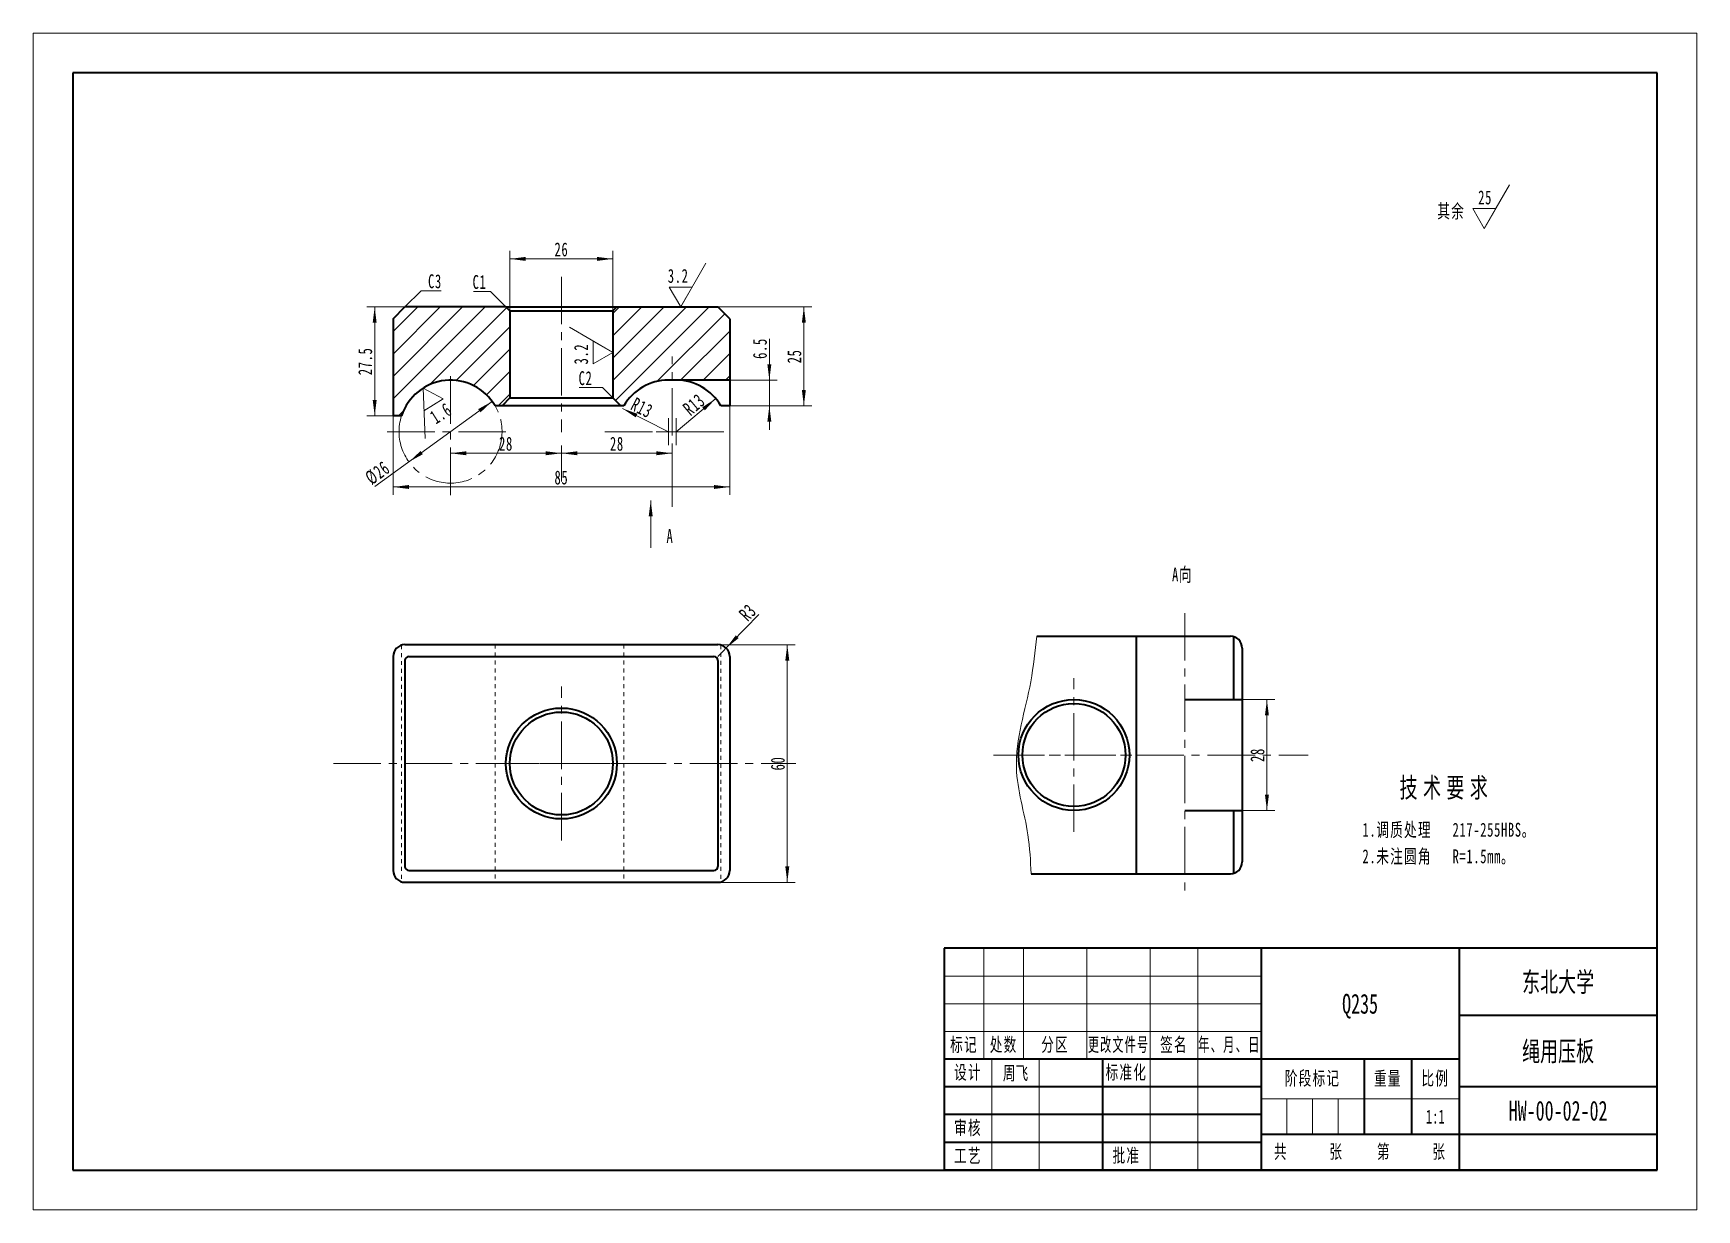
# Model space of a CAD drawing. Header units: millimetres. Extents: x -210 to 210, y -148 to 148.
import ezdxf
from ezdxf.enums import TextEntityAlignment as Align

# ---------------------------------------------------------------- set-up
doc = ezdxf.new("R2010")
doc.units = ezdxf.units.MM
doc.linetypes.add('点画线', pattern=[18, 12, -2, 2, -2])
doc.linetypes.add('虚线', pattern=[2, 1, -1])
doc.layers.get('0').update_dxf_attribs({"lineweight": 35})
for name, color, linetype, lineweight in [('中心线层', 1, '点画线', 18), ('剖面线层', 4, 'Continuous', 18), ('尺寸线层', 3, 'Continuous', 18), ('粗实线层', 7, 'Continuous', 35), ('细实线层', 7, 'Continuous', 18), ('虚线层', 6, '虚线', 18)]:
    doc.layers.add(name, color=color, linetype=linetype, lineweight=lineweight)
doc.styles.add('TitleStyle', font='', dxfattribs={"width": 0.667})
doc.styles.add('标准', font='', dxfattribs={"width": 0.667})
doc.styles.get('TitleStyle').set_extended_font_data('宋体')
doc.styles.get('标准').set_extended_font_data('宋体')
doc.dimstyles.new('标准', dxfattribs={"dimtxt": 3.5, "dimasz": 4, "dimexe": 2, "dimexo": 0, "dimtad": 1, "dimdsep": 46, "dimtxsty": '标准', "dimblk": '_CAXARROW', "dimcen": 0, "dimdle": 6, "dimazin": 2, "dimtfac": 0.707107, "dimtdec": 3, "dimtmove": 2, "dimatfit": 3, "dimfxl": 1, "dimfrac": 2, "dimtolj": 1, "dimarcsym": 1})

# ---------------------------------------------------------------- blocks, each defined once
blk = doc.blocks.new('*X2')
at = {"layer": '粗实线层'}
for p, q in [((0, 56), (-180, 56)), ((-180, 56), (-180, 0)), ((-100, 56), (-100, 0)), ((-50, 56), (-50, 0)), ((0, 0), (0, 56)), ((0, 39), (-50, 39)), ((-50, 28), (-180, 28)), ((-140, 28), (-140, 0)), ((-74, 28), (-74, 9)), ((-62, 28), (-62, 9)), ((-100, 21), (-180, 21)), ((0, 21), (-50, 21)), ((-100, 14), (-180, 14)), ((0, 9), (-100, 9)), ((-100, 7), (-180, 7)), ((0, 0), (-180, 0))]:
    blk.add_line(p, q, dxfattribs=at)
at = {"layer": '细实线层'}
for p, q in [((-170, 56), (-170, 28)), ((-160, 56), (-160, 28)), ((-144, 56), (-144, 28)), ((-128, 56), (-128, 0)), ((-116, 56), (-116, 0)), ((-100, 49), (-180, 49)), ((-100, 42), (-180, 42)), ((-100, 35), (-180, 35)), ((-168, 28), (-168, 0)), ((-156, 28), (-156, 0)), ((-50, 18), (-100, 18)), ((-93.5, 18), (-93.5, 9)), ((-87, 18), (-87, 9)), ((-80.5, 18), (-80.5, 9))]:
    blk.add_line(p, q, dxfattribs=at)
at = {"layer": '尺寸线层', "char_height": 3.5, "attachment_point": 5, "line_spacing_factor": 1.369753, "style": '标准'}
for s, insert, width in [('\\T1.1;标记', (-175, 31.5), 18), ('\\T1.1;处数', (-165, 31.5), 18), ('\\T1.1;分区', (-152, 31.5), 30), ('\\T1.1;{\\W0.589113;更改文件号}', (-136, 31.5), 30), ('\\T1.1;签名', (-122, 31.5), 22), ('\\T1.1;{\\W0.602058;年、月、日}', (-108, 31.5), 30), ('\\T1.1;设计', (-174, 24.5), 22), ('\\T1.1;标准化', (-134, 24.5), 22), ('\\T1.1;阶段标记', (-87, 23), 50), ('\\T1.1;重量', (-68, 23), 22), ('\\T1.1;比例', (-56, 23), 22), ('\\T1.1;审核', (-174, 10.5), 22), ('\\T1.1;工艺', (-174, 3.5), 22), ('\\T1.1;批准', (-134, 3.5), 22), ('\\T1.1;共', (-95, 4.5), 8), ('\\T1.1;张', (-81, 4.5), 8), ('\\T1.1;第', (-69, 4.5), 8), ('\\T1.1;张', (-55, 4.5), 8)]:
    blk.add_mtext(s, dxfattribs=dict(at, insert=insert, width=width))
at = {"layer": '尺寸线层', "style": '标准'}
for tag, height, width, p in [('标记C', 3.65, 0.661301, (-175, 52.5)), ('处数C', 3.65, 0.661301, (-165, 52.5)), ('分区C', 3.65, 0.667, (-152, 52.5)), ('更改文件号C', 3.65, 0.495546, (-136, 52.5)), ('更改签名C', 3.65, 0.445051, (-122, 52.5)), ('更改日期C', 3.65, 0.606888, (-108, 52.5)), ('单位名称', 5.22, 0.667, (-25, 47.5)), ('标记B', 3.65, 0.661301, (-175, 45.5)), ('处数B', 3.65, 0.661301, (-165, 45.5)), ('分区B', 3.65, 0.667, (-152, 45.5)), ('更改文件号B', 3.65, 0.495546, (-136, 45.5)), ('更改签名B', 3.65, 0.445051, (-122, 45.5)), ('更改日期B', 3.65, 0.606888, (-108, 45.5)), ('材料名称', 5.22, 0.667, (-75, 42)), ('标记A', 3.65, 0.661301, (-175, 38.5)), ('处数A', 3.65, 0.661301, (-165, 38.5)), ('分区A', 3.65, 0.667, (-152, 38.5)), ('更改文件号A', 3.65, 0.495546, (-136, 38.5)), ('更改签名A', 3.65, 0.445051, (-122, 38.5)), ('更改日期A', 3.65, 0.606888, (-108, 38.5)), ('图纸名称', 5.22, 0.667, (-25, 30)), ('设计', 3.65, 0.667, (-162, 24.5)), ('设计日期', 3.65, 0.667, (-148, 24.5)), ('标准化', 3.65, 0.667, (-122, 24.5)), ('标准化日期', 3.65, 0.551084, (-108, 24.5)), ('图纸编号', 5.22, 0.667, (-25, 15)), ('审核', 3.65, 0.667, (-162, 10.5)), ('审核日期', 3.65, 0.667, (-148, 10.5)), ('阶段标记S', 3.65, 0.222525, (-96.75, 13.5)), ('阶段标记A', 3.65, 0.222525, (-90.25, 13.5)), ('阶段标记B', 3.65, 0.222525, (-83.75, 13.5)), ('阶段标记C', 3.65, 0.222525, (-77.25, 13.5)), ('重量', 3.65, 0.667, (-68, 13.5)), ('图纸比例', 3.65, 0.507715, (-56, 13.5)), ('工艺', 3.65, 0.667, (-162, 3.5)), ('工艺日期', 3.65, 0.667, (-148, 3.5)), ('批准', 3.65, 0.667, (-122, 3.5)), ('批准日期', 3.65, 0.667, (-108, 3.5)), ('页数', 3.65, 0.667, (-88, 4.5)), ('页码', 3.65, 0.667, (-62, 4.5)), ('投影符号', 3.65, 0.667, (-25, 4.5))]:
    blk.add_attdef(tag, text='', height=height, dxfattribs=dict(at, width=width)).set_placement(p, align=Align.MIDDLE_CENTER)
blk = doc.blocks.new('*X3')
at = {"layer": '尺寸线层', "linetype": 'Continuous'}
for points in [[(-89.65, 91.54), (-85.65, 92.04), (-85.65, 91.04)], [(-63.65, 91.54), (-67.65, 92.04), (-67.65, 91.04)]]:
    blk.add_hatch(color=0, dxfattribs=at).paths.add_polyline_path(points, flags=0)
at = {"layer": '尺寸线层', "color": 0, "linetype": 'Continuous'}
for p, q in [((-89.65, 78.42), (-89.65, 93.54)), ((-63.65, 78.42), (-63.65, 93.54)), ((-89.65, 91.54), (-63.65, 91.54))]:
    blk.add_line(p, q, dxfattribs=at)
at = {"layer": '尺寸线层', "color": 0, "insert": (-76.65, 93.91), "char_height": 3.5, "width": 7, "attachment_point": 5, "line_spacing_factor": 1.15057, "style": '标准'}
blk.add_mtext('\\T1.1;26', dxfattribs=at)
blk = doc.blocks.new('_CAXARROW')
blk.add_hatch(color=0).paths.add_polyline_path([(0, 0), (-1, 0.125), (-1, -0.125)], flags=0)
blk = doc.blocks.new('*X4')
at = {"layer": '尺寸线层', "linetype": 'Continuous'}
for points in [[(-15.44, 79.42), (-14.94, 75.42), (-15.94, 75.42)], [(-15.44, 54.42), (-14.94, 58.42), (-15.94, 58.42)]]:
    blk.add_hatch(color=0, dxfattribs=at).paths.add_polyline_path(points, flags=0)
at = {"layer": '尺寸线层', "color": 0, "linetype": 'Continuous'}
for p, q in [((-37.15, 79.42), (-13.44, 79.42)), ((-15.44, 79.42), (-15.44, 54.42)), ((-34.15, 54.42), (-13.44, 54.42))]:
    blk.add_line(p, q, dxfattribs=at)
at = {"layer": '尺寸线层', "color": 0, "insert": (-17.82, 66.92), "char_height": 3.5, "width": 7, "attachment_point": 5, "rotation": 90, "line_spacing_factor": 1.15057, "style": '标准'}
blk.add_mtext('\\T1.1;25', dxfattribs=at)
blk = doc.blocks.new('*X5')
at = {"layer": '尺寸线层', "linetype": 'Continuous'}
for points in [[(-24.15, 60.92), (-23.65, 64.92), (-24.65, 64.92)], [(-24.15, 54.42), (-23.65, 50.42), (-24.65, 50.42)]]:
    blk.add_hatch(color=0, dxfattribs=at).paths.add_polyline_path(points, flags=0)
at = {"layer": '尺寸线层', "color": 0, "linetype": 'Continuous'}
for p, q in [((-24.15, 71.4), (-24.15, 48.42)), ((-34.15, 60.92), (-22.15, 60.92)), ((-34.15, 54.42), (-22.15, 54.42))]:
    blk.add_line(p, q, dxfattribs=at)
at = {"layer": '尺寸线层', "color": 0, "insert": (-26.52, 68.91), "char_height": 3.5, "width": 9.9536, "attachment_point": 5, "rotation": 90, "line_spacing_factor": 1.15057, "style": '标准'}
blk.add_mtext('\\T1.1;6.5', dxfattribs=at)
blk = doc.blocks.new('*X6')
at = {"layer": '尺寸线层', "linetype": 'Continuous'}
blk.add_hatch(color=0, dxfattribs=at).paths.add_polyline_path([(-37.68, 56.27), (-40.43, 53.32), (-41.07, 54.09)], flags=0)
at = {"layer": '尺寸线层', "color": 0, "linetype": 'Continuous'}
blk.add_line((-37.68, 56.27), (-47.65, 47.92), dxfattribs=at)
at = {"layer": '尺寸线层', "color": 0, "linetype": 'Continuous', "insert": (-43.17, 54.77), "char_height": 3.5, "width": 10.0579, "attachment_point": 5, "rotation": 39.9616, "line_spacing_factor": 1.15057, "style": '标准'}
blk.add_mtext('\\T1.1;R13', dxfattribs=at)
blk = doc.blocks.new('*X7')
at = {"layer": '尺寸线层', "linetype": 'Continuous'}
blk.add_hatch(color=0, dxfattribs=at).paths.add_polyline_path([(-61.25, 53.79), (-57.46, 52.43), (-57.91, 51.54)], flags=0)
at = {"layer": '尺寸线层', "color": 0, "linetype": 'Continuous'}
blk.add_line((-61.25, 53.79), (-49.65, 47.92), dxfattribs=at)
at = {"layer": '尺寸线层', "color": 0, "linetype": 'Continuous', "insert": (-56.31, 53.95), "char_height": 3.5, "width": 10.0579, "attachment_point": 5, "rotation": 333.2012, "line_spacing_factor": 1.15057, "style": '标准'}
blk.add_mtext('\\T1.1;R13', dxfattribs=at)
blk = doc.blocks.new('*X8')
at = {"layer": '尺寸线层', "linetype": 'Continuous'}
for points in [[(-76.65, 42.47), (-72.65, 41.97), (-72.65, 42.97)], [(-48.65, 42.47), (-52.65, 41.97), (-52.65, 42.97)]]:
    blk.add_hatch(color=0, dxfattribs=at).paths.add_polyline_path(points, flags=0)
at = {"layer": '尺寸线层', "color": 0, "linetype": 'Continuous'}
for p, q in [((-76.65, 38.71), (-76.65, 44.47)), ((-48.65, 42.47), (-76.65, 42.47)), ((-48.65, 35.71), (-48.65, 44.47))]:
    blk.add_line(p, q, dxfattribs=at)
at = {"layer": '尺寸线层', "color": 0, "insert": (-62.65, 44.85), "char_height": 3.5, "width": 7, "attachment_point": 5, "line_spacing_factor": 1.15057, "style": '标准'}
blk.add_mtext('\\T1.1;28', dxfattribs=at)
blk = doc.blocks.new('*X9')
at = {"layer": '尺寸线层', "linetype": 'Continuous'}
for points in [[(-104.65, 42.47), (-100.65, 42.97), (-100.65, 41.97)], [(-76.65, 42.47), (-80.65, 42.97), (-80.65, 41.97)]]:
    blk.add_hatch(color=0, dxfattribs=at).paths.add_polyline_path(points, flags=0)
at = {"layer": '尺寸线层', "color": 0, "linetype": 'Continuous'}
for p, q in [((-104.65, 42.52), (-104.65, 40.47)), ((-104.65, 42.47), (-76.65, 42.47)), ((-76.65, 35.33), (-76.65, 44.47))]:
    blk.add_line(p, q, dxfattribs=at)
at = {"layer": '尺寸线层', "color": 0, "insert": (-90.65, 44.85), "char_height": 3.5, "width": 7, "attachment_point": 5, "line_spacing_factor": 1.15057, "style": '标准'}
blk.add_mtext('\\T1.1;28', dxfattribs=at)
blk = doc.blocks.new('*X10')
at = {"layer": '尺寸线层', "linetype": 'Continuous'}
for points in [[(-94.13, 55.56), (-97.66, 53.62), (-97.07, 52.81)], [(-115.17, 40.29), (-112.22, 43.04), (-111.64, 42.23)]]:
    blk.add_hatch(color=0, dxfattribs=at).paths.add_polyline_path(points, flags=0)
at = {"layer": '尺寸线层', "color": 0, "linetype": 'Continuous'}
blk.add_line((-123.72, 34.08), (-94.13, 55.56), dxfattribs=at)
at = {"layer": '尺寸线层', "color": 0, "insert": (-123.07, 37.5), "char_height": 3.5, "width": 10.1362, "attachment_point": 5, "rotation": 35.9806, "line_spacing_factor": 1.15057, "style": '标准'}
blk.add_mtext('\\T1.1;%%C26', dxfattribs=at)
blk = doc.blocks.new('*X11')
at = {"layer": '尺寸线层', "color": 0}
blk.add_line((-3.88, 3.88), (-8.21, 3.88), dxfattribs=at)
at = {"layer": '尺寸线层', "color": 0, "linetype": 'Continuous'}
blk.add_line((0, 0), (-3.88, 3.88), dxfattribs=at)
at = {"layer": '尺寸线层', "color": 0, "insert": (-6.68, 6.26), "char_height": 3.5, "width": 7, "attachment_point": 5, "line_spacing_factor": 1.15057, "style": '标准'}
blk.add_mtext('\\T1.1;C1', dxfattribs=at)
blk = doc.blocks.new('*X12')
at = {"layer": '尺寸线层', "color": 0, "linetype": 'Continuous'}
blk.add_line((0, 0), (4.06, 4.06), dxfattribs=at)
at = {"layer": '尺寸线层', "color": 0}
blk.add_line((4.06, 4.06), (9.17, 4.06), dxfattribs=at)
at = {"layer": '尺寸线层', "color": 0, "insert": (7.57, 6.44), "char_height": 3.5, "width": 7, "attachment_point": 5, "line_spacing_factor": 1.15057, "style": '标准'}
blk.add_mtext('\\T1.1;C3', dxfattribs=at)
blk = doc.blocks.new('*X13')
at = {"layer": '尺寸线层', "color": 0}
blk.add_line((-2.61, 2.61), (-8.5, 2.61), dxfattribs=at)
at = {"layer": '尺寸线层', "color": 0, "linetype": 'Continuous'}
blk.add_line((0, 0), (-2.61, 2.61), dxfattribs=at)
at = {"layer": '尺寸线层', "color": 0, "insert": (-6.91, 4.98), "char_height": 3.5, "width": 7, "attachment_point": 5, "line_spacing_factor": 1.15057, "style": '标准'}
blk.add_mtext('\\T1.1;C2', dxfattribs=at)
blk = doc.blocks.new('*X14')
at = {"layer": '尺寸线层', "linetype": 'Continuous'}
for points in [[(-119.15, 33.96), (-115.15, 34.46), (-115.15, 33.46)], [(-34.15, 33.96), (-38.15, 34.46), (-38.15, 33.46)]]:
    blk.add_hatch(color=0, dxfattribs=at).paths.add_polyline_path(points, flags=0)
at = {"layer": '尺寸线层', "color": 0, "linetype": 'Continuous'}
for p, q in [((-119.15, 51.92), (-119.15, 31.96)), ((-34.15, 54.42), (-34.15, 31.96)), ((-119.15, 33.96), (-34.15, 33.96))]:
    blk.add_line(p, q, dxfattribs=at)
at = {"layer": '尺寸线层', "color": 0, "insert": (-76.65, 36.33), "char_height": 3.5, "width": 7, "attachment_point": 5, "line_spacing_factor": 1.15057, "style": '标准'}
blk.add_mtext('\\T1.1;85', dxfattribs=at)
blk = doc.blocks.new('*X15')
at = {"layer": '尺寸线层', "linetype": 'Continuous'}
for points in [[(-19.62, -5.85), (-19.12, -9.85), (-20.12, -9.85)], [(-19.62, -65.85), (-19.12, -61.85), (-20.12, -61.85)]]:
    blk.add_hatch(color=0, dxfattribs=at).paths.add_polyline_path(points, flags=0)
at = {"layer": '尺寸线层', "color": 0, "linetype": 'Continuous'}
for p, q in [((-37.15, -5.85), (-17.62, -5.85)), ((-19.62, -5.85), (-19.62, -65.85)), ((-37.15, -65.85), (-17.62, -65.85))]:
    blk.add_line(p, q, dxfattribs=at)
at = {"layer": '尺寸线层', "color": 0, "insert": (-22, -35.85), "char_height": 3.5, "width": 7, "attachment_point": 5, "rotation": 90, "line_spacing_factor": 1.15057, "style": '标准'}
blk.add_mtext('\\T1.1;60', dxfattribs=at)
blk = doc.blocks.new('*X16')
at = {"layer": '尺寸线层', "linetype": 'Continuous'}
blk.add_hatch(color=0, dxfattribs=at).paths.add_polyline_path([(-35.05, -6.7), (-31.9, -4.18), (-32.62, -3.49)], flags=0)
at = {"layer": '尺寸线层', "color": 0, "linetype": 'Continuous'}
blk.add_line((-26.8, 1.77), (-37.15, -8.85), dxfattribs=at)
at = {"layer": '尺寸线层', "color": 0, "linetype": 'Continuous', "insert": (-29.61, 2.28), "char_height": 3.5, "width": 7, "attachment_point": 5, "rotation": 45.7229, "line_spacing_factor": 1.15057, "style": '标准'}
blk.add_mtext('\\T1.1;R3', dxfattribs=at)
blk = doc.blocks.new('*X17')
at = {"layer": '尺寸线层', "color": 0, "linetype": 'Continuous'}
for p, q in [((0, 0), (-11, 6.35)), ((-5, -2.89), (-5, 2.89)), ((0, 0), (-5, -2.89))]:
    blk.add_line(p, q, dxfattribs=at)
at = {"layer": '尺寸线层', "color": 0, "insert": (-8.01, 2.19), "char_height": 3.5, "width": 7.6999, "attachment_point": 6, "rotation": 90, "line_spacing_factor": 1.15057, "style": '标准'}
blk.add_mtext('\\T1.1;3.2', dxfattribs=at)
blk = doc.blocks.new('*X18')
at = {"layer": '尺寸线层', "color": 0, "linetype": 'Continuous'}
for p, q in [((0, 0), (6.35, 11)), ((0, 0), (-2.89, 5)), ((-2.89, 5), (2.89, 5))]:
    blk.add_line(p, q, dxfattribs=at)
at = {"layer": '尺寸线层', "color": 0, "insert": (1.98, 7.8), "char_height": 3.5, "width": 7.6999, "attachment_point": 6, "line_spacing_factor": 1.15057, "style": '标准'}
blk.add_mtext('\\T1.1;3.2', dxfattribs=at)
blk = doc.blocks.new('*X19')
at = {"layer": '尺寸线层', "color": 0, "linetype": 'Continuous'}
for p, q in [((0, 0), (6.35, 11)), ((0, 0), (-2.89, 5)), ((-2.89, 5), (2.89, 5))]:
    blk.add_line(p, q, dxfattribs=at)
at = {"layer": '尺寸线层', "color": 0, "insert": (1.98, 7.8), "char_height": 3.5, "width": 4.9455, "attachment_point": 6, "line_spacing_factor": 1.15057, "style": '标准'}
blk.add_mtext('\\T1.1;25', dxfattribs=at)
blk = doc.blocks.new('*X20')
at = {"layer": '尺寸线层', "linetype": 'Continuous'}
for points in [[(-123.8, 79.42), (-123.3, 75.42), (-124.3, 75.42)], [(-123.8, 51.92), (-123.3, 55.92), (-124.3, 55.92)]]:
    blk.add_hatch(color=0, dxfattribs=at).paths.add_polyline_path(points, flags=0)
at = {"layer": '尺寸线层', "color": 0, "linetype": 'Continuous'}
for p, q in [((-116.15, 79.42), (-125.8, 79.42)), ((-123.8, 79.42), (-123.8, 51.92)), ((-119.15, 51.92), (-125.8, 51.92))]:
    blk.add_line(p, q, dxfattribs=at)
at = {"layer": '尺寸线层', "color": 0, "insert": (-126.17, 65.67), "char_height": 3.5, "width": 13.6001, "attachment_point": 5, "rotation": 90, "line_spacing_factor": 1.15057, "style": '标准'}
blk.add_mtext('\\T1.1;27.5', dxfattribs=at)
blk = doc.blocks.new('*X21')
at = {"layer": '尺寸线层', "color": 0, "linetype": 'Continuous'}
for p, q in [((0, 0), (5.11, -2.69)), ((0, 0), (0.5, -12.69)), ((5.11, -2.69), (0.23, -5.77))]:
    blk.add_line(p, q, dxfattribs=at)
at = {"layer": '尺寸线层', "color": 0, "insert": (2.31, -7.76), "char_height": 3.5, "width": 11.0544, "attachment_point": 4, "rotation": 32.2641, "line_spacing_factor": 1.15057, "style": '标准'}
blk.add_mtext('\\T1.1;1.6', dxfattribs=at)
blk = doc.blocks.new('*X22')
at = {"layer": '尺寸线层', "linetype": 'Continuous'}
blk.add_hatch(color=256, dxfattribs=at).paths.add_polyline_path([(0, 0), (0.5, -4), (-0.5, -4)], flags=0)
blk.add_line((0, 0), (0, -12), dxfattribs=at)
blk = doc.blocks.new('*X23')
at = {"layer": '尺寸线层', "linetype": 'Continuous'}
for points in [[(101.48, -19.71), (101.98, -23.71), (100.98, -23.71)], [(101.48, -47.71), (101.98, -43.71), (100.98, -43.71)]]:
    blk.add_hatch(color=0, dxfattribs=at).paths.add_polyline_path(points, flags=0)
at = {"layer": '尺寸线层', "color": 0, "linetype": 'Continuous'}
for p, q in [((95.24, -19.71), (103.48, -19.71)), ((101.48, -19.71), (101.48, -47.71)), ((95.24, -47.71), (103.48, -47.71))]:
    blk.add_line(p, q, dxfattribs=at)
at = {"layer": '尺寸线层', "color": 0, "insert": (99.1, -33.71), "char_height": 3.5, "width": 7, "attachment_point": 5, "rotation": 90, "line_spacing_factor": 1.15057, "style": '标准'}
blk.add_mtext('\\T1.1;28', dxfattribs=at)
blk = doc.blocks.new('*X24')
at = {"layer": '粗实线层'}
for p, q in [((-200, 138.5), (-200, -138.5)), ((200, 138.5), (-200, 138.5)), ((200, -138.5), (200, 138.5)), ((-200, -138.5), (200, -138.5))]:
    blk.add_line(p, q, dxfattribs=at)
at = {"layer": '细实线层'}
for p, q in [((210, 148.5), (-210, 148.5)), ((-210, 148.5), (-210, -148.5)), ((210, -148.5), (210, 148.5)), ((-210, -148.5), (210, -148.5))]:
    blk.add_line(p, q, dxfattribs=at)
blk = doc.blocks.new('*X25')
at = {"layer": '尺寸线层', "color": 0, "lineweight": -2, "line_spacing_factor": 1.15057}
for s, insert, char_height, width, attachment_point, style in [('\\T1.3;技术要求', (21.19, 0), 5, 120.8351, 2, 'TitleStyle'), ('\\T1.1;1.调质处理   217-255HBS。\\P2.未注圆角   R=1.5mm。', (0, -11.39), 3.5, 60.4176, 1, '标准')]:
    blk.add_mtext(s, dxfattribs=dict(at, insert=insert, char_height=char_height, width=width, attachment_point=attachment_point, style=style))

msp = doc.modelspace()

# ---------------------------------------------------------------- hatches: boundary and pattern name
at = {"layer": '剖面线层'}
h = msp.add_hatch(dxfattribs=at)
h.set_pattern_fill('无图案', color=256, scale=4, angle=45, style=0, pattern_type=0)
h.set_pattern_definition([(45, (0, 0), (-2.82843, 2.82843), [])])
edge = h.paths.add_edge_path(flags=0)
edge.add_line((-63.648, 56.424), (-63.648, 70.893))
edge.add_line((-63.648, 70.893), (-63.648, 78.424))
edge.add_line((-63.648, 78.424), (-62.648, 79.424))
edge.add_line((-62.648, 79.424), (-37.148, 79.424))
edge.add_line((-37.148, 79.424), (-34.148, 76.424))
edge.add_line((-34.148, 76.424), (-34.148, 60.924))
edge.add_line((-34.148, 60.924), (-47.648, 60.924))
edge.add_line((-47.648, 60.924), (-49.648, 60.924))
edge.add_arc((-49.648, 47.924), 13, 90, 150)
edge.add_line((-60.906, 54.424), (-61.648, 54.424))
edge.add_line((-61.648, 54.424), (-63.648, 56.424))
edge = h.paths.add_edge_path(flags=0)
edge.add_line((-119.148, 51.924), (-119.148, 72.911))
edge.add_line((-119.148, 72.911), (-119.148, 76.424))
edge.add_line((-119.148, 76.424), (-116.148, 79.424))
edge.add_line((-116.148, 79.424), (-90.648, 79.424))
edge.add_line((-90.648, 79.424), (-89.648, 78.424))
edge.add_line((-89.648, 78.424), (-89.648, 56.424))
edge.add_line((-89.648, 56.424), (-91.648, 54.424))
edge.add_line((-91.648, 54.424), (-93.39, 54.424))
edge.add_arc((-104.648, 47.924), 13, 30, 162.07979)
edge.add_line((-117.017, 51.924), (-119.148, 51.924))

# ---------------------------------------------------------------- linework, layer by layer
at = {"layer": '中心线层'}
for p, q in [((-76.648, 87.025), (-76.648, 47.824)), ((-104.648, 31.924), (-104.648, 63.924)), ((-48.648, 28.924), (-48.648, 66.924)), ((-49.648, 44.525), (-49.648, 51.299)), ((-47.648, 44.525), (-47.648, 51.299)), ((-120.648, 47.924), (-88.648, 47.924)), ((-65.648, 47.924), (-33.648, 47.924)), ((-52.737, 47.924), (-45.479, 47.924)), ((80.743, 2.124), (80.743, -69.537)), ((-76.648, -55.251), (-76.648, -16.444)), ((52.743, -53.11), (52.743, -14.303)), ((-134.222, -35.848), (-17.503, -35.848)), ((-96.052, -35.848), (-57.244, -35.848)), ((32.478, -33.707), (111.888, -33.707)), ((33.34, -33.707), (72.147, -33.707))]:
    msp.add_line(p, q, dxfattribs=at)
msp.add_arc((-104.648, 47.924), 13, 162.07979, 30, dxfattribs=at)
at = {"layer": '粗实线层'}
for p, q in [((-119.148, 76.424), (-116.148, 79.424)), ((-119.148, 76.424), (-119.148, 51.924)), ((-90.648, 79.424), (-116.148, 79.424)), ((-89.648, 78.424), (-90.648, 79.424)), ((-90.648, 79.424), (-62.648, 79.424)), ((-89.648, 78.424), (-89.648, 56.424)), ((-89.648, 78.424), (-63.648, 78.424)), ((-63.648, 78.424), (-62.648, 79.424)), ((-63.648, 78.424), (-63.648, 56.424)), ((-62.648, 79.424), (-37.148, 79.424)), ((-34.148, 76.424), (-37.148, 79.424)), ((-34.148, 76.424), (-34.148, 54.424)), ((-34.148, 60.924), (-49.648, 60.924)), ((-89.648, 56.424), (-91.648, 54.424)), ((-89.648, 56.424), (-63.648, 56.424)), ((-61.648, 54.424), (-63.648, 56.424)), ((-117.017, 51.924), (-119.148, 51.924)), ((-61.648, 54.424), (-93.39, 54.424)), ((-60.906, 54.424), (-61.648, 54.424)), ((-34.148, 54.424), (-36.39, 54.424)), ((43.381, -3.707), (92.243, -3.707)), ((68.485, -3.707), (68.485, -63.707)), ((93.002, -3.804), (93.002, -19.707)), ((-116.148, -5.848), (-37.148, -5.848)), ((95.243, -6.707), (95.243, -60.707)), ((-119.148, -8.848), (-119.148, -62.848)), ((-116.148, -9.848), (-116.148, -61.848)), ((-115.148, -8.848), (-38.148, -8.848)), ((-37.148, -9.848), (-37.148, -61.848)), ((-34.148, -8.848), (-34.148, -62.848)), ((80.743, -19.707), (95.243, -19.707)), ((80.743, -47.707), (95.243, -47.707)), ((93.002, -47.707), (93.002, -63.609)), ((-115.148, -62.848), (-38.148, -62.848)), ((-116.148, -65.848), (-37.148, -65.848)), ((41.952, -63.707), (92.243, -63.707))]:
    msp.add_line(p, q, dxfattribs=at)
for centre, radius in [((52.743, -33.707), 14), ((52.743, -33.707), 13), ((-76.648, -35.848), 14), ((-76.648, -35.848), 13)]:
    msp.add_circle(centre, radius, dxfattribs=at)
for centre, radius, start, end in [((-104.648, 47.924), 13, 30, 162.07979), ((-49.648, 47.924), 13, 90, 150), ((-47.648, 47.924), 13, 30, 90.00001), ((92.243, -6.707), 3, 0, 90), ((-116.148, -8.848), 3, 90, 180), ((-37.148, -8.848), 3, 0, 90), ((-115.148, -9.848), 1, 90, 180), ((-38.148, -9.848), 1, 360, 90), ((-116.148, -62.848), 3, 180, 270), ((-115.148, -61.848), 1, 180, 270), ((-38.148, -61.848), 1, 270, 360), ((-37.148, -62.848), 3, 270, 0), ((92.243, -60.707), 3, 270, 0)]:
    msp.add_arc(centre, radius, start, end, dxfattribs=at)
at = {"layer": '细实线层'}
msp.add_open_spline([(43.381, -3.707), (42.915, -7.54), (41.857, -18.652), (36.012, -35.36), (41.358, -51.416), (41.786, -60.425), (41.952, -63.707)], degree=3, knots=[0, 0, 0, 0, 137.595735, 399.3382686, 603.6514722, 720.7276426, 720.7276426, 720.7276426, 720.7276426], dxfattribs=at)
at = {"layer": '虚线层'}
for p, q in [((-117.017, -5.976), (-117.017, -65.719)), ((-93.39, -5.848), (-93.39, -65.848)), ((-60.906, -5.848), (-60.906, -65.848)), ((-36.39, -5.945), (-36.39, -65.75))]:
    msp.add_line(p, q, dxfattribs=at)

# ---------------------------------------------------------------- block references
at = {"layer": '尺寸线层'}
for name, p in [('*X12', (-116.148, 79.424)), ('*X11', (-90.648, 79.424)), ('*X13', (-63.648, 56.424)), ('*X25', (125.605, -39.43))]:
    msp.add_blockref(name, p, dxfattribs=at)
at = {"layer": '粗实线层'}
msp.add_blockref('*X22', (-54.104, 30.582), dxfattribs=at)
ref = msp.add_blockref('*X2', (200, -138.5), dxfattribs=at)
ref.add_attrib('单位名称', '东北大学', dxfattribs={"layer": '尺寸线层', "height": 5, "style": '标准', "width": 0.667}).set_placement((175, -91), align=Align.MIDDLE_CENTER)
ref.add_attrib('图纸名称', '绳用压板', dxfattribs={"layer": '尺寸线层', "height": 5, "style": '标准', "width": 0.667}).set_placement((175, -108.5), align=Align.MIDDLE_CENTER)
ref.add_attrib('图纸编号', 'HW-00-02-02', dxfattribs={"layer": '尺寸线层', "height": 5, "style": '标准', "width": 0.667}).set_placement((175, -123.5), align=Align.MIDDLE_CENTER)
ref.add_attrib('材料名称', 'Q235', dxfattribs={"layer": '尺寸线层', "height": 5, "style": '标准', "width": 0.667}).set_placement((125, -96.5), align=Align.MIDDLE_CENTER)
ref.add_attrib('图纸比例', '1:1', dxfattribs={"layer": '尺寸线层', "height": 3.5, "style": '标准', "width": 0.667}).set_placement((144, -125), align=Align.MIDDLE_CENTER)
ref.add_attrib('设计', '周飞', dxfattribs={"layer": '尺寸线层', "height": 3.5, "style": '标准', "width": 0.667}).set_placement((38, -114), align=Align.MIDDLE_CENTER)

# ---------------------------------------------------------------- texts
at = {"layer": '尺寸线层', "char_height": 3.5, "line_spacing_factor": 1.15057, "style": '标准'}
for s, insert, width, attachment_point in [('\\T1.1;其余', (144.497, 105.359), 9.79794, 1), ('\\T1.1;A', (-49.245, 21.584), 2.40623, 5), ('\\T1.1;A向', (80.147, 11.675), 7.23434, 5)]:
    msp.add_mtext(s, dxfattribs=dict(at, insert=insert, width=width, attachment_point=attachment_point))

# ---------------------------------------------------------------- dimensions: what is measured, and where the dimension line sits
at = {"layer": '尺寸线层'}
for base, p1, p2, angle, picture, middle in [((-63.648, 91.539), (-89.648, 78.424), (-63.648, 78.424), 0, '*X3', (-76.648, 91.539)), ((-123.798, 51.924), (-116.148, 79.424), (-119.148, 51.924), 270, '*X20', (-123.798, 65.674)), ((-15.44, 54.424), (-37.148, 79.424), (-34.148, 54.424), 270, '*X4', (-15.44, 66.924)), ((-19.624, -65.848), (-37.148, -5.848), (-37.148, -65.848), 270, '*X15', (-19.624, -35.848)), ((101.479, -47.707), (95.243, -19.707), (95.243, -47.707), 270, '*X23', (101.479, -33.707))]:
    dim = msp.add_linear_dim(base=base, p1=p1, p2=p2, angle=angle, dimstyle='标准', override={"dimsah": 1, "dimtfill": 1, "dimtzin": 8}, dxfattribs=at)
    dim.commit()
    dim.dimension.update_dxf_attribs({"geometry": picture, "text_midpoint": middle})
dim = msp.add_linear_dim(base=(-24.149, 54.424), p1=(-34.148, 60.924), p2=(-34.148, 54.424), angle=270, dimstyle='标准', override={"dimsah": 1, "dimtfill": 1, "dimtzin": 8}, dxfattribs=at)
dim.commit()
dim.dimension.update_dxf_attribs({"geometry": '*X5', "text_midpoint": (-24.149, 68.913), "dimtype": 160})
for center, mpoint, picture, middle in [((-47.648, 47.924), (-37.684, 56.274), '*X6', (-41.648, 52.952)), ((-49.648, 47.924), (-61.252, 53.786), '*X7', (-57.382, 51.831)), ((-37.148, -8.848), (-35.054, -6.7), '*X16', (-27.913, 0.624))]:
    dim = msp.add_radius_dim(center=center, mpoint=mpoint, dimstyle='标准', override={"dimpost": 'R<>', "dimsah": 1, "dimtfill": 1, "dimtzin": 8}, dxfattribs=at)
    dim.commit()
    dim.dimension.update_dxf_attribs({"geometry": picture, "text_midpoint": middle, "dimtype": 164})
dim = msp.add_diameter_dim_2p(p1=(-94.128, 55.562), p2=(-115.168, 40.287), dimstyle='标准', override={"dimpost": '%%C<>', "dimsah": 1, "dimtfill": 1, "dimtzin": 8}, dxfattribs=at)
dim.commit()
dim.dimension.update_dxf_attribs({"geometry": '*X10', "text_midpoint": (-121.669, 35.567), "dimtype": 163})
for base, p1, p2, picture, middle in [((-34.148, 33.956), (-119.148, 51.924), (-34.148, 54.424), '*X14', (-76.648, 33.956)), ((-76.648, 42.474), (-104.648, 42.519), (-76.648, 35.326), '*X9', (-90.648, 42.474)), ((-76.648, 42.474), (-48.648, 35.715), (-76.648, 38.708), '*X8', (-62.648, 42.474))]:
    dim = msp.add_linear_dim(base=base, p1=p1, p2=p2, dimstyle='标准', override={"dimsah": 1, "dimtfill": 1, "dimtzin": 8}, dxfattribs=at)
    dim.commit()
    dim.dimension.update_dxf_attribs({"geometry": picture, "text_midpoint": middle})

# ---------------------------------------------------------------- wipeouts: each hides what was drawn before it
msp.add_wipeout([(156.336, 99.235), (159.162, 104.13), (159.162, 104.13), (159.223, 104.235), (159.223, 104.235), (153.449, 104.235), (153.449, 104.235), (153.51, 104.13), (153.51, 104.13)]).dxf.layer = '尺寸线层'

# ---------------------------------------------------------------- next in the draw order: block references
msp.add_blockref('*X19', (156.336, 99.235), dxfattribs=at)

# ---------------------------------------------------------------- next in the draw order: wipeouts: each hides what was drawn before it
for points in [[(-46.528, 79.424), (-43.702, 84.319), (-43.702, 84.319), (-43.642, 84.424), (-43.642, 84.424), (-49.415, 84.424), (-49.415, 84.424), (-49.355, 84.319), (-49.355, 84.319)], [(-63.648, 67.935), (-65.711, 69.126), (-65.711, 69.126), (-68.648, 70.822), (-68.648, 70.822), (-68.648, 69.126), (-68.648, 69.126), (-68.648, 65.048), (-68.648, 65.048)], [(-111.588, 58.917), (-111.36, 53.148), (-111.36, 53.148), (-106.478, 56.23), (-106.478, 56.23)]]:
    msp.add_wipeout(points).dxf.layer = '尺寸线层'

# ---------------------------------------------------------------- next in the draw order: block references
for name, p in [('*X18', (-46.528, 79.424)), ('*X17', (-63.648, 67.935)), ('*X21', (-111.588, 58.917))]:
    msp.add_blockref(name, p, dxfattribs=at)
at = {"layer": '粗实线层'}
msp.add_blockref('*X24', (0, 0), dxfattribs=at)

doc.saveas('drawing.dxf')
